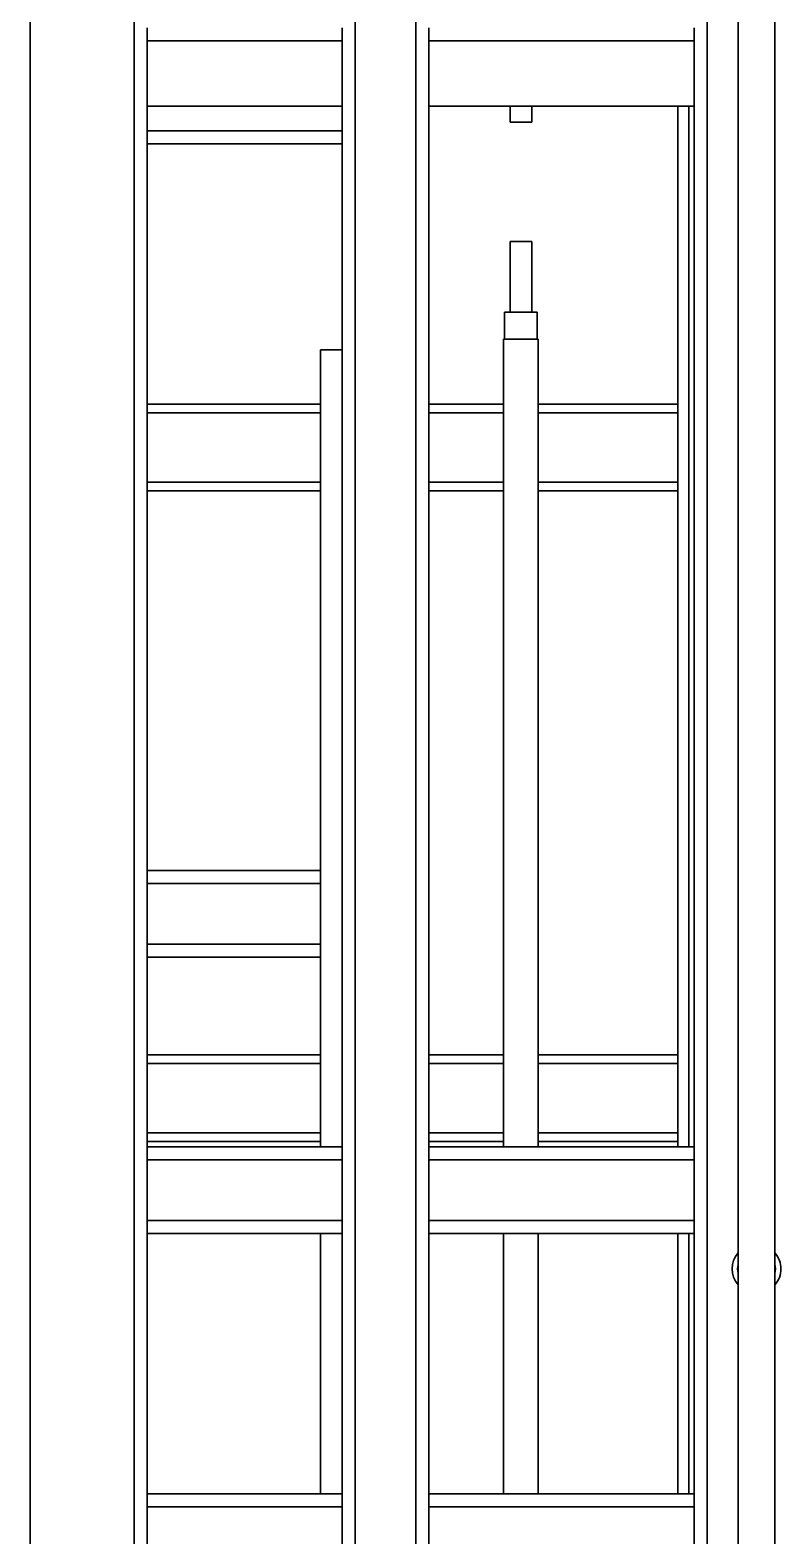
# Model space of a CAD drawing. Header units: millimetres. Extents: x -1052 to 3351, y 0 to 2015.
# Drawn here: x -358.13 to -347.88, y 1715.34 to 1735.88 of the extents above; entities that cross this region are included whole.
import ezdxf

# ---------------------------------------------------------------- set-up
doc = ezdxf.new("R2010")
doc.units = ezdxf.units.MM

msp = doc.modelspace()

# ---------------------------------------------------------------- linework, layer by layer
at = {"color": 7, "linetype": 'Continuous', "lineweight": 35}
for p, q in [((-358.1296, 1700.3826), (-358.1296, 1767.8333)), ((-358.1296, 1700.3826), (-358.1296, 1767.8333)), ((-356.7096, 1700.3826), (-356.7096, 1767.8333)), ((-356.7096, 1700.3826), (-356.7096, 1767.8333)), ((-353.692, 1700.3826), (-353.692, 1767.8333)), ((-353.692, 1700.3826), (-353.692, 1767.8333)), ((-352.8637, 1700.3826), (-352.8637, 1767.8333)), ((-352.8637, 1700.3826), (-352.8637, 1767.8333)), ((-348.8847, 1757.3607), (-348.8847, 1700.2051)), ((-348.8847, 1757.3607), (-348.8847, 1700.2051)), ((-348.4631, 1756.7764), (-348.4631, 1700.7154)), ((-348.4631, 1756.7764), (-348.4631, 1700.7154)), ((-347.9602, 1700.7154), (-347.9602, 1756.7764)), ((-347.9602, 1700.7154), (-347.9602, 1756.7764)), ((-356.5321, 1735.9125), (-356.5321, 1735.735)), ((-356.5321, 1735.9125), (-356.5321, 1735.735)), ((-353.8695, 1735.735), (-353.8695, 1735.9125)), ((-353.8695, 1735.735), (-353.8695, 1735.9125)), ((-352.6862, 1735.735), (-352.6862, 1735.9125)), ((-352.6862, 1735.735), (-352.6862, 1735.9125)), ((-349.0622, 1735.9125), (-349.0622, 1735.735)), ((-349.0622, 1735.9125), (-349.0622, 1735.735)), ((-353.8695, 1735.735), (-356.5321, 1735.735)), ((-356.5321, 1720.6474), (-356.5321, 1735.735)), ((-353.8695, 1735.735), (-356.5321, 1735.735)), ((-356.5321, 1720.6474), (-356.5321, 1735.735)), ((-353.8695, 1720.6474), (-353.8695, 1735.735)), ((-353.8695, 1720.6474), (-353.8695, 1735.735)), ((-352.6862, 1720.6474), (-352.6862, 1735.735)), ((-349.0622, 1735.735), (-352.6862, 1735.735)), ((-352.6862, 1720.6474), (-352.6862, 1735.735)), ((-349.0622, 1735.735), (-352.6862, 1735.735)), ((-349.0622, 1735.735), (-349.0622, 1720.6474)), ((-349.0622, 1735.735), (-349.0622, 1720.6474)), ((-353.8695, 1734.8475), (-356.5321, 1734.8475)), ((-353.8695, 1734.8475), (-356.5321, 1734.8475)), ((-349.0622, 1734.8475), (-352.6862, 1734.8475)), ((-349.0622, 1734.8475), (-352.6862, 1734.8475)), ((-351.5768, 1734.8475), (-351.5768, 1734.6257)), ((-351.5768, 1734.8475), (-351.5768, 1734.6257)), ((-351.281, 1734.6257), (-351.281, 1734.8475)), ((-351.281, 1734.6257), (-351.281, 1734.8475)), ((-349.2841, 1734.8475), (-349.2841, 1720.6474)), ((-349.2841, 1734.8475), (-349.2841, 1720.6474)), ((-349.1362, 1734.8475), (-349.1362, 1720.6474)), ((-349.1362, 1734.8475), (-349.1362, 1720.6474)), ((-351.5768, 1734.6257), (-351.281, 1734.6257)), ((-351.5768, 1734.6257), (-351.281, 1734.6257)), ((-353.8695, 1734.5073), (-356.5321, 1734.5073)), ((-353.8695, 1734.5073), (-356.5321, 1734.5073)), ((-353.8695, 1734.3298), (-356.5321, 1734.3298)), ((-353.8695, 1734.3298), (-356.5321, 1734.3298)), ((-351.5764, 1732.9986), (-351.5764, 1732.3773)), ((-351.281, 1732.9986), (-351.5764, 1732.9986)), ((-351.5764, 1732.9986), (-351.5764, 1732.3773)), ((-351.281, 1732.9986), (-351.5764, 1732.9986)), ((-351.281, 1732.0371), (-351.281, 1732.9986)), ((-351.281, 1732.0371), (-351.281, 1732.9986)), ((-351.5768, 1732.3485), (-351.5768, 1732.0371)), ((-351.5768, 1732.3485), (-351.5768, 1732.0371)), ((-351.6506, 1732.0371), (-351.6506, 1731.7708)), ((-351.6506, 1732.0371), (-351.207, 1732.0371)), ((-351.6506, 1732.0371), (-351.6506, 1731.7708)), ((-351.6506, 1732.0371), (-351.207, 1732.0371)), ((-351.207, 1731.6673), (-351.207, 1732.0371)), ((-351.207, 1731.6673), (-351.207, 1732.0371)), ((-351.6508, 1731.7406), (-351.6508, 1731.6673)), ((-351.6508, 1731.7406), (-351.6508, 1731.6673)), ((-353.8695, 1731.5194), (-354.1654, 1731.5194)), ((-354.1654, 1731.5194), (-354.1654, 1720.6474)), ((-353.8695, 1731.5194), (-354.1654, 1731.5194)), ((-354.1654, 1731.5194), (-354.1654, 1720.6474)), ((-351.6656, 1731.6673), (-351.6656, 1720.6474)), ((-351.4822, 1731.6673), (-351.6656, 1731.6673)), ((-351.6656, 1731.6673), (-351.6656, 1720.6474)), ((-351.4822, 1731.6673), (-351.6656, 1731.6673)), ((-351.1922, 1731.6673), (-351.4822, 1731.6673)), ((-351.1922, 1731.6673), (-351.4822, 1731.6673)), ((-351.1922, 1720.6474), (-351.1922, 1731.6673)), ((-351.1922, 1720.6474), (-351.1922, 1731.6673)), ((-354.1654, 1730.7798), (-356.5321, 1730.7798)), ((-354.1654, 1730.7798), (-356.5321, 1730.7798)), ((-351.6656, 1730.7798), (-352.6862, 1730.7798)), ((-351.6656, 1730.7798), (-352.6862, 1730.7798)), ((-349.2841, 1730.7798), (-351.1922, 1730.7798)), ((-349.2841, 1730.7798), (-351.1922, 1730.7798)), ((-354.1654, 1730.6614), (-356.5321, 1730.6614)), ((-354.1654, 1730.6614), (-356.5321, 1730.6614)), ((-351.6656, 1730.6614), (-352.6862, 1730.6614)), ((-351.6656, 1730.6614), (-352.6862, 1730.6614)), ((-349.2841, 1730.6614), (-351.1922, 1730.6614)), ((-349.2841, 1730.6614), (-351.1922, 1730.6614)), ((-354.1654, 1729.7148), (-356.5321, 1729.7148)), ((-354.1654, 1729.7148), (-356.5321, 1729.7148)), ((-351.6656, 1729.7148), (-352.6862, 1729.7148)), ((-351.6656, 1729.7148), (-352.6862, 1729.7148)), ((-349.2841, 1729.7148), (-351.1922, 1729.7148)), ((-349.2841, 1729.7148), (-351.1922, 1729.7148)), ((-354.1654, 1729.5964), (-356.5321, 1729.5964)), ((-354.1654, 1729.5964), (-356.5321, 1729.5964)), ((-351.6656, 1729.5964), (-352.6862, 1729.5964)), ((-351.6656, 1729.5964), (-352.6862, 1729.5964)), ((-349.2841, 1729.5964), (-351.1922, 1729.5964)), ((-349.2841, 1729.5964), (-351.1922, 1729.5964)), ((-354.1654, 1724.4193), (-356.5321, 1724.4193)), ((-354.1654, 1724.4193), (-356.5321, 1724.4193)), ((-354.1654, 1724.2418), (-356.5321, 1724.2418)), ((-354.1654, 1724.2418), (-356.5321, 1724.2418)), ((-354.1654, 1723.4135), (-356.5321, 1723.4135)), ((-354.1654, 1723.4135), (-356.5321, 1723.4135)), ((-354.1654, 1723.236), (-356.5321, 1723.236)), ((-354.1654, 1723.236), (-356.5321, 1723.236)), ((-354.1654, 1721.9047), (-356.5321, 1721.9047)), ((-354.1654, 1721.9047), (-356.5321, 1721.9047)), ((-351.6656, 1721.9047), (-352.6862, 1721.9047)), ((-351.6656, 1721.9047), (-352.6862, 1721.9047)), ((-349.2841, 1721.9047), (-351.1922, 1721.9047)), ((-349.2841, 1721.9047), (-351.1922, 1721.9047)), ((-354.1654, 1721.7864), (-356.5321, 1721.7864)), ((-354.1654, 1721.7864), (-356.5321, 1721.7864)), ((-351.6656, 1721.7864), (-352.6862, 1721.7864)), ((-351.6656, 1721.7864), (-352.6862, 1721.7864)), ((-349.2841, 1721.7864), (-351.1922, 1721.7864)), ((-349.2841, 1721.7864), (-351.1922, 1721.7864)), ((-354.1654, 1720.8397), (-356.5321, 1720.8397)), ((-354.1654, 1720.8397), (-356.5321, 1720.8397)), ((-351.6656, 1720.8397), (-352.6862, 1720.8397)), ((-351.6656, 1720.8397), (-352.6862, 1720.8397)), ((-349.2841, 1720.8397), (-351.1922, 1720.8397)), ((-349.2841, 1720.8397), (-351.1922, 1720.8397)), ((-354.1654, 1720.7213), (-356.5321, 1720.7213)), ((-354.1654, 1720.7213), (-356.5321, 1720.7213)), ((-353.8695, 1720.6474), (-356.5321, 1720.6474)), ((-356.5321, 1720.6474), (-356.5321, 1720.4699)), ((-353.8695, 1720.6474), (-356.5321, 1720.6474)), ((-356.5321, 1720.6474), (-356.5321, 1720.4699)), ((-353.8695, 1720.6474), (-353.8695, 1720.4699)), ((-353.8695, 1720.6474), (-353.8695, 1720.4699)), ((-351.6656, 1720.7213), (-352.6862, 1720.7213)), ((-351.6656, 1720.7213), (-352.6862, 1720.7213)), ((-349.0622, 1720.6474), (-352.6862, 1720.6474)), ((-352.6862, 1720.6474), (-352.6862, 1720.4699)), ((-349.0622, 1720.6474), (-352.6862, 1720.6474)), ((-352.6862, 1720.6474), (-352.6862, 1720.4699)), ((-349.2841, 1720.7213), (-351.1922, 1720.7213)), ((-349.2841, 1720.7213), (-351.1922, 1720.7213)), ((-349.0622, 1720.6474), (-349.0622, 1720.4699)), ((-349.0622, 1720.6474), (-349.0622, 1720.4699)), ((-353.8695, 1720.4699), (-356.5321, 1720.4699)), ((-356.5321, 1719.6415), (-356.5321, 1720.4699)), ((-353.8695, 1720.4699), (-356.5321, 1720.4699)), ((-356.5321, 1719.6415), (-356.5321, 1720.4699)), ((-353.8695, 1720.4699), (-353.8695, 1719.6415)), ((-353.8695, 1720.4699), (-353.8695, 1719.6415)), ((-349.0622, 1720.4699), (-352.6862, 1720.4699)), ((-352.6862, 1720.4699), (-352.6862, 1719.6415)), ((-349.0622, 1720.4699), (-352.6862, 1720.4699)), ((-352.6862, 1720.4699), (-352.6862, 1719.6415)), ((-349.0622, 1720.4699), (-349.0622, 1719.6415)), ((-349.0622, 1720.4699), (-349.0622, 1719.6415)), ((-353.8695, 1719.6415), (-356.5321, 1719.6415)), ((-356.5321, 1719.6415), (-356.5321, 1719.464)), ((-353.8695, 1719.6415), (-356.5321, 1719.6415)), ((-356.5321, 1719.6415), (-356.5321, 1719.464)), ((-353.8695, 1719.6415), (-353.8695, 1719.464)), ((-353.8695, 1719.6415), (-353.8695, 1719.464)), ((-349.0622, 1719.6415), (-352.6862, 1719.6415)), ((-352.6862, 1719.6415), (-352.6862, 1719.464)), ((-349.0622, 1719.6415), (-352.6862, 1719.6415)), ((-352.6862, 1719.6415), (-352.6862, 1719.464)), ((-349.0622, 1719.6415), (-349.0622, 1719.464)), ((-349.0622, 1719.6415), (-349.0622, 1719.464)), ((-353.8695, 1719.464), (-356.5321, 1719.464)), ((-356.5321, 1715.914), (-356.5321, 1719.464)), ((-353.8695, 1719.464), (-356.5321, 1719.464)), ((-356.5321, 1715.914), (-356.5321, 1719.464)), ((-354.1654, 1719.464), (-354.1654, 1715.914)), ((-354.1654, 1719.464), (-354.1654, 1715.914)), ((-353.8695, 1715.914), (-353.8695, 1719.464)), ((-353.8695, 1715.914), (-353.8695, 1719.464)), ((-349.0622, 1719.464), (-352.6862, 1719.464)), ((-352.6862, 1715.914), (-352.6862, 1719.464)), ((-349.0622, 1719.464), (-352.6862, 1719.464)), ((-352.6862, 1715.914), (-352.6862, 1719.464)), ((-351.6656, 1719.464), (-351.6656, 1715.914)), ((-351.6656, 1719.464), (-351.6656, 1715.914)), ((-351.1922, 1715.914), (-351.1922, 1719.464)), ((-351.1922, 1715.914), (-351.1922, 1719.464)), ((-349.2841, 1719.464), (-349.2841, 1715.914)), ((-349.2841, 1719.464), (-349.2841, 1715.914)), ((-349.1362, 1719.464), (-349.1362, 1715.914)), ((-349.1362, 1719.464), (-349.1362, 1715.914)), ((-349.0622, 1719.464), (-349.0622, 1715.914)), ((-349.0622, 1719.464), (-349.0622, 1715.914)), ((-356.5321, 1715.7365), (-356.5321, 1715.914)), ((-353.8695, 1715.914), (-356.5321, 1715.914)), ((-356.5321, 1715.7365), (-356.5321, 1715.914)), ((-353.8695, 1715.914), (-356.5321, 1715.914)), ((-353.8695, 1715.7365), (-353.8695, 1715.914)), ((-353.8695, 1715.7365), (-353.8695, 1715.914)), ((-349.0622, 1715.914), (-352.6862, 1715.914)), ((-352.6862, 1715.7365), (-352.6862, 1715.914)), ((-349.0622, 1715.914), (-352.6862, 1715.914)), ((-352.6862, 1715.7365), (-352.6862, 1715.914)), ((-349.0622, 1715.7365), (-349.0622, 1715.914)), ((-349.0622, 1715.7365), (-349.0622, 1715.914)), ((-356.5321, 1715.7365), (-356.5321, 1714.9082)), ((-353.8695, 1715.7365), (-356.5321, 1715.7365)), ((-356.5321, 1715.7365), (-356.5321, 1714.9082)), ((-353.8695, 1715.7365), (-356.5321, 1715.7365)), ((-353.8695, 1714.9082), (-353.8695, 1715.7365)), ((-353.8695, 1714.9082), (-353.8695, 1715.7365)), ((-349.0622, 1715.7365), (-352.6862, 1715.7365)), ((-352.6862, 1714.9082), (-352.6862, 1715.7365)), ((-349.0622, 1715.7365), (-352.6862, 1715.7365)), ((-352.6862, 1714.9082), (-352.6862, 1715.7365)), ((-349.0622, 1714.9082), (-349.0622, 1715.7365)), ((-349.0622, 1714.9082), (-349.0622, 1715.7365))]:
    msp.add_line(p, q, dxfattribs=at)
for points in [[(-347.9528, 1718.9833), (-347.9554, 1719.0201), (-347.9602, 1719.0447)], [(-347.9528, 1718.9833), (-347.9554, 1719.0201), (-347.9602, 1719.0447)], [(-347.9602, 1718.9219), (-347.9554, 1718.9465), (-347.9528, 1718.9833)], [(-347.9602, 1718.9219), (-347.9554, 1718.9465), (-347.9528, 1718.9833)]]:
    msp.add_lwpolyline(points, dxfattribs=at)
for radius, start, end in [(0.3328, 139.07394, 220.92606), (0.3328, 139.07394, 220.92606), (0.3328, 0, 40.92606), (0.3328, 0, 40.92606), (0.2589, 166.27087, 193.72913), (0.2589, 166.27087, 193.72913), (0.3328, 319.07394, 0), (0.3328, 319.07394, 0)]:
    msp.add_arc((-348.2117, 1718.9833), radius, start, end, dxfattribs=at)
for points, knots in [([(-351.5764, 1732.3773), (-351.5764, 1732.3725), (-351.5764, 1732.3629), (-351.5769, 1732.3529), (-351.5768, 1732.3491), (-351.5767, 1732.3485)], [0, 0, 0, 0, 0.8924138, 1.7839602, 1.9441581, 1.9441581, 1.9441581, 1.9441581]), ([(-351.5764, 1732.3773), (-351.5764, 1732.3725), (-351.5764, 1732.3629), (-351.5769, 1732.3529), (-351.5768, 1732.3491), (-351.5767, 1732.3485)], [0, 0, 0, 0, 0.8924138, 1.7839602, 1.9441581, 1.9441581, 1.9441581, 1.9441581]), ([(-351.6506, 1731.7708), (-351.6506, 1731.7642), (-351.6507, 1731.7533), (-351.6507, 1731.7442), (-351.6507, 1731.7406)], [0, 0, 0, 0, 1.2396303, 2.0454216, 2.0454216, 2.0454216, 2.0454216]), ([(-351.6506, 1731.7708), (-351.6506, 1731.7642), (-351.6507, 1731.7533), (-351.6507, 1731.7442), (-351.6507, 1731.7406)], [0, 0, 0, 0, 1.2396303, 2.0454216, 2.0454216, 2.0454216, 2.0454216])]:
    msp.add_open_spline(points, degree=3, knots=knots, dxfattribs=at)

doc.saveas('drawing.dxf')
